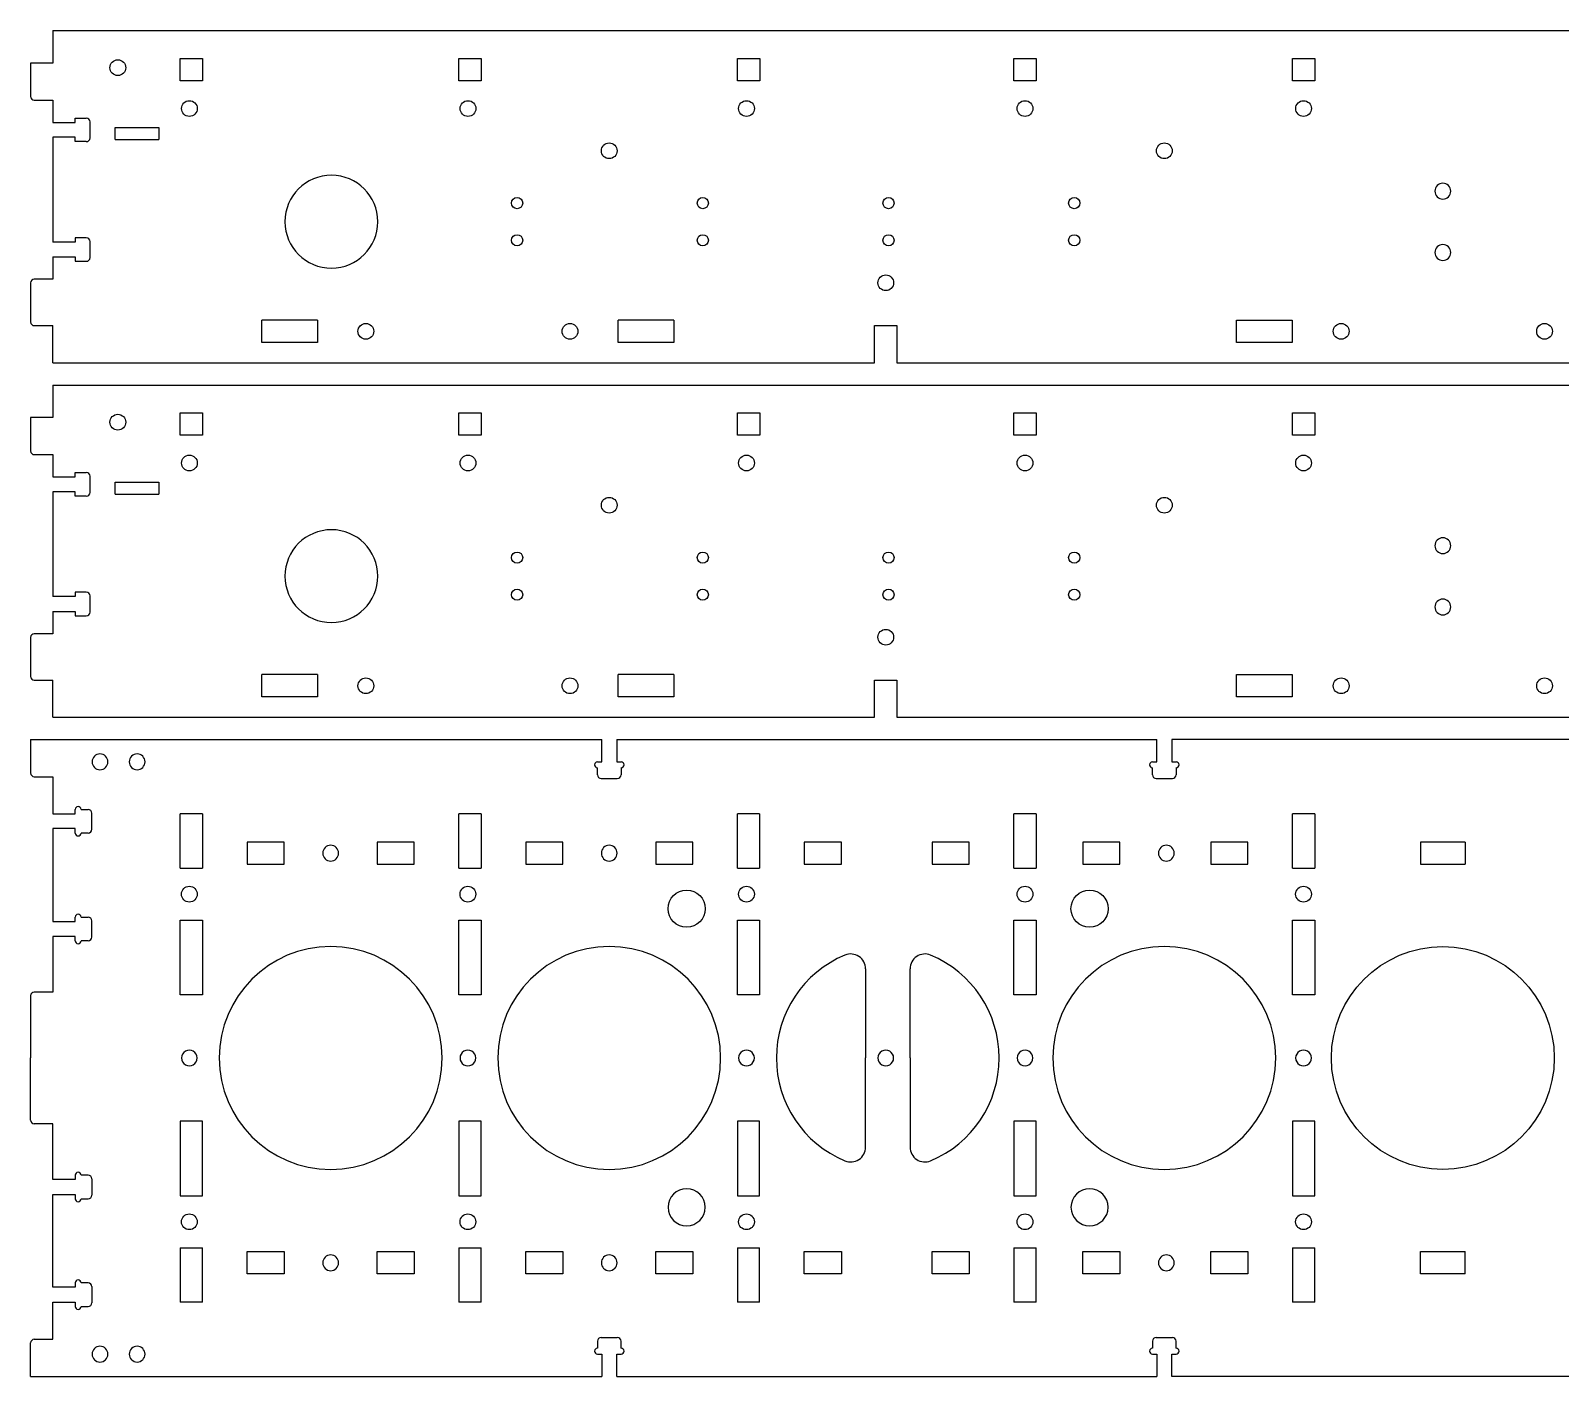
# Model space of a CAD drawing. Header units: millimetres. Extents: x -2205 to -684, y 1225 to 2674.
# Drawn here: x -2205 to -1381, y 1225 to 1950 of the extents above; entities that cross this region are included whole.
import ezdxf

# ---------------------------------------------------------------- set-up
doc = ezdxf.new("R2010")
doc.units = ezdxf.units.MM
doc.layers.get('0').update_dxf_attribs({"color": 253, "lineweight": 70, "true_color": 0x8faf8f})

msp = doc.modelspace()

# ---------------------------------------------------------------- linework, layer by layer
at = {"color": 48, "lineweight": -3, "true_color": 0x483a05}
for p, q in [((-2192.93, 1949.82), (-695.91, 1949.82)), ((-2192.93, 1949.82), (-2192.93, 1932.35)), ((-2204.93, 1932.35), (-2204.93, 1914.35)), ((-2192.93, 1932.35), (-2204.93, 1932.35)), ((-2124.32, 1934.82), (-2112.32, 1934.82)), ((-2124.32, 1922.82), (-2124.32, 1934.82)), ((-2112.32, 1934.82), (-2112.32, 1922.82)), ((-1974.32, 1934.82), (-1962.32, 1934.82)), ((-1974.32, 1922.82), (-1974.32, 1934.82)), ((-1962.32, 1934.82), (-1962.32, 1922.82)), ((-1824.26, 1934.82), (-1812.26, 1934.82)), ((-1824.26, 1922.82), (-1824.26, 1934.82)), ((-1812.26, 1934.82), (-1812.26, 1922.82)), ((-1675.38, 1934.82), (-1663.38, 1934.82)), ((-1675.38, 1922.82), (-1675.38, 1934.82)), ((-1663.38, 1934.82), (-1663.38, 1922.82)), ((-1525.41, 1934.82), (-1513.41, 1934.82)), ((-1525.41, 1922.82), (-1525.41, 1934.82)), ((-1513.41, 1934.82), (-1513.41, 1922.82)), ((-2112.32, 1922.82), (-2124.32, 1922.82)), ((-1962.32, 1922.82), (-1974.32, 1922.82)), ((-1812.26, 1922.82), (-1824.26, 1922.82)), ((-1663.38, 1922.82), (-1675.38, 1922.82)), ((-1513.41, 1922.82), (-1525.41, 1922.82)), ((-2202.93, 1912.35), (-2192.93, 1912.35)), ((-2192.93, 1912.35), (-2192.93, 1900.35)), ((-2192.93, 1900.35), (-2180.93, 1900.35)), ((-2180.93, 1902.7), (-2174.93, 1902.7)), ((-2180.93, 1900.35), (-2180.93, 1902.7)), ((-2172.93, 1892), (-2172.93, 1900.7)), ((-2159.33, 1897.6), (-2135.83, 1897.6)), ((-2159.33, 1891.1), (-2159.33, 1897.6)), ((-2135.83, 1897.6), (-2135.83, 1891.1)), ((-2192.93, 1892.35), (-2192.93, 1835.9)), ((-2180.93, 1892.35), (-2192.93, 1892.35)), ((-2180.93, 1890), (-2180.93, 1892.35)), ((-2174.93, 1890), (-2180.93, 1890)), ((-2159.33, 1891.1), (-2135.83, 1891.1)), ((-2174.93, 1838.25), (-2180.93, 1838.25)), ((-2180.93, 1838.25), (-2180.93, 1835.9)), ((-2180.93, 1835.9), (-2192.93, 1835.9)), ((-2172.93, 1827.55), (-2172.93, 1836.25)), ((-2192.93, 1827.9), (-2192.93, 1815.9)), ((-2192.93, 1827.9), (-2180.93, 1827.9)), ((-2180.93, 1827.9), (-2180.93, 1825.55)), ((-2180.93, 1825.55), (-2174.93, 1825.55)), ((-2204.93, 1813.9), (-2204.93, 1792.9)), ((-2192.93, 1815.9), (-2202.93, 1815.9)), ((-2202.93, 1790.9), (-2192.93, 1790.9)), ((-2192.93, 1770.9), (-2192.93, 1790.9)), ((-2050.37, 1793.86), (-2080.37, 1793.86)), ((-2080.37, 1781.86), (-2080.37, 1793.86)), ((-2050.37, 1793.86), (-2050.37, 1781.86)), ((-1858.47, 1793.86), (-1888.47, 1793.86)), ((-1888.47, 1781.86), (-1888.47, 1793.86)), ((-1858.47, 1793.86), (-1858.47, 1781.86)), ((-1750.42, 1790.9), (-1738.42, 1790.9)), ((-1750.42, 1770.9), (-1750.42, 1790.9)), ((-1738.42, 1790.9), (-1738.42, 1770.9)), ((-1555.55, 1793.86), (-1525.55, 1793.86)), ((-1555.55, 1781.86), (-1555.55, 1793.86)), ((-1525.55, 1793.86), (-1525.55, 1781.86)), ((-2050.37, 1781.86), (-2080.37, 1781.86)), ((-1858.47, 1781.86), (-1888.47, 1781.86)), ((-1525.55, 1781.86), (-1555.55, 1781.86)), ((-2192.93, 1770.9), (-1750.42, 1770.9)), ((-1738.42, 1770.9), (-1150.42, 1770.9)), ((-2192.93, 1758.9), (-695.91, 1758.9)), ((-2192.93, 1758.9), (-2192.93, 1741.43)), ((-2204.93, 1741.43), (-2204.93, 1723.43)), ((-2192.93, 1741.43), (-2204.93, 1741.43)), ((-2124.32, 1743.9), (-2112.32, 1743.9)), ((-2124.32, 1731.9), (-2124.32, 1743.9)), ((-2112.32, 1743.9), (-2112.32, 1731.9)), ((-1974.32, 1743.9), (-1962.32, 1743.9)), ((-1974.32, 1731.9), (-1974.32, 1743.9)), ((-1962.32, 1743.9), (-1962.32, 1731.9)), ((-1824.26, 1743.9), (-1812.26, 1743.9)), ((-1824.26, 1731.9), (-1824.26, 1743.9)), ((-1812.26, 1743.9), (-1812.26, 1731.9)), ((-1675.38, 1743.9), (-1663.38, 1743.9)), ((-1675.38, 1731.9), (-1675.38, 1743.9)), ((-1663.38, 1743.9), (-1663.38, 1731.9)), ((-1525.41, 1743.9), (-1513.41, 1743.9)), ((-1525.41, 1731.9), (-1525.41, 1743.9)), ((-1513.41, 1743.9), (-1513.41, 1731.9)), ((-2112.32, 1731.9), (-2124.32, 1731.9)), ((-1962.32, 1731.9), (-1974.32, 1731.9)), ((-1812.26, 1731.9), (-1824.26, 1731.9)), ((-1663.38, 1731.9), (-1675.38, 1731.9)), ((-1513.41, 1731.9), (-1525.41, 1731.9)), ((-2202.93, 1721.43), (-2192.93, 1721.43)), ((-2192.93, 1721.43), (-2192.93, 1709.43)), ((-2192.93, 1709.43), (-2180.93, 1709.43)), ((-2180.93, 1711.78), (-2174.93, 1711.78)), ((-2180.93, 1709.43), (-2180.93, 1711.78)), ((-2172.93, 1701.08), (-2172.93, 1709.78)), ((-2159.33, 1706.69), (-2135.83, 1706.69)), ((-2159.33, 1700.19), (-2159.33, 1706.69)), ((-2135.83, 1706.69), (-2135.83, 1700.19)), ((-2192.93, 1701.43), (-2192.93, 1644.99)), ((-2180.93, 1701.43), (-2192.93, 1701.43)), ((-2180.93, 1699.08), (-2180.93, 1701.43)), ((-2174.93, 1699.08), (-2180.93, 1699.08)), ((-2159.33, 1700.19), (-2135.83, 1700.19)), ((-2180.93, 1644.99), (-2192.93, 1644.99)), ((-2174.93, 1647.34), (-2180.93, 1647.34)), ((-2180.93, 1647.34), (-2180.93, 1644.99)), ((-2172.93, 1636.64), (-2172.93, 1645.34)), ((-2192.93, 1636.99), (-2192.93, 1624.99)), ((-2192.93, 1636.99), (-2180.93, 1636.99)), ((-2180.93, 1636.99), (-2180.93, 1634.64)), ((-2180.93, 1634.64), (-2174.93, 1634.64)), ((-2204.93, 1622.99), (-2204.93, 1601.99)), ((-2192.93, 1624.99), (-2202.93, 1624.99)), ((-2202.93, 1599.99), (-2192.93, 1599.99)), ((-2192.93, 1579.99), (-2192.93, 1599.99)), ((-2050.37, 1602.95), (-2080.37, 1602.95)), ((-2080.37, 1590.95), (-2080.37, 1602.95)), ((-2050.37, 1602.95), (-2050.37, 1590.95)), ((-1858.47, 1602.95), (-1888.47, 1602.95)), ((-1888.47, 1590.95), (-1888.47, 1602.95)), ((-1858.47, 1602.95), (-1858.47, 1590.95)), ((-1750.42, 1599.99), (-1738.42, 1599.99)), ((-1750.42, 1579.99), (-1750.42, 1599.99)), ((-1738.42, 1599.99), (-1738.42, 1579.99)), ((-1555.55, 1602.95), (-1525.55, 1602.95)), ((-1555.55, 1590.95), (-1555.55, 1602.95)), ((-1525.55, 1602.95), (-1525.55, 1590.95)), ((-2050.37, 1590.95), (-2080.37, 1590.95)), ((-1858.47, 1590.95), (-1888.47, 1590.95)), ((-1525.55, 1590.95), (-1555.55, 1590.95)), ((-2192.93, 1579.99), (-1750.42, 1579.99)), ((-1738.42, 1579.99), (-1150.42, 1579.99)), ((-2204.93, 1567.99), (-1897.32, 1567.99)), ((-2204.93, 1567.99), (-2204.93, 1549.99)), ((-1897.32, 1555.99), (-1897.32, 1567.99)), ((-1889.32, 1567.99), (-1598.43, 1567.99)), ((-1889.32, 1567.99), (-1889.32, 1555.99)), ((-1598.43, 1555.99), (-1598.43, 1567.99)), ((-1298.41, 1567.99), (-1590.43, 1567.99)), ((-1590.43, 1567.99), (-1590.43, 1555.99)), ((-1899.67, 1555.99), (-1897.32, 1555.99)), ((-1899.67, 1548.99), (-1899.67, 1552.79)), ((-1889.32, 1555.99), (-1886.97, 1555.99)), ((-1886.97, 1552.79), (-1886.97, 1548.99)), ((-1600.78, 1555.99), (-1598.43, 1555.99)), ((-1600.78, 1548.99), (-1600.78, 1552.79)), ((-1590.43, 1555.99), (-1588.08, 1555.99)), ((-1588.08, 1552.79), (-1588.08, 1548.99)), ((-2202.93, 1547.99), (-2192.93, 1547.99)), ((-2192.93, 1547.99), (-2192.93, 1527.99)), ((-1897.67, 1546.99), (-1888.97, 1546.99)), ((-1598.78, 1546.99), (-1590.08, 1546.99)), ((-2192.93, 1527.99), (-2180.93, 1527.99)), ((-2180.93, 1527.99), (-2180.93, 1530.34)), ((-2177.73, 1530.34), (-2173.93, 1530.34)), ((-2171.93, 1519.64), (-2171.93, 1528.34)), ((-2112.32, 1528.03), (-2124.32, 1528.03)), ((-2124.32, 1498.75), (-2124.32, 1528.03)), ((-2112.32, 1528.03), (-2112.32, 1498.75)), ((-1974.32, 1498.71), (-1974.32, 1527.99)), ((-1962.32, 1527.99), (-1974.32, 1527.99)), ((-1962.32, 1527.99), (-1962.32, 1498.71)), ((-1812.32, 1527.99), (-1824.32, 1527.99)), ((-1824.32, 1498.71), (-1824.32, 1527.99)), ((-1812.32, 1527.99), (-1812.32, 1498.71)), ((-1663.43, 1527.99), (-1675.43, 1527.99)), ((-1675.43, 1498.71), (-1675.43, 1527.99)), ((-1663.43, 1527.99), (-1663.43, 1498.71)), ((-1525.43, 1498.71), (-1525.43, 1527.99)), ((-1513.43, 1527.99), (-1525.43, 1527.99)), ((-1513.43, 1527.99), (-1513.43, 1498.71)), ((-2180.93, 1519.99), (-2192.93, 1519.99)), ((-2192.93, 1519.99), (-2192.93, 1469.99)), ((-2180.93, 1517.64), (-2180.93, 1519.99)), ((-2173.93, 1517.64), (-2177.73, 1517.64)), ((-2088.32, 1512.79), (-2088.32, 1500.79)), ((-2068.32, 1512.79), (-2088.32, 1512.79)), ((-2068.32, 1500.79), (-2068.32, 1512.79)), ((-2018.32, 1512.79), (-2018.32, 1500.79)), ((-1998.32, 1512.79), (-2018.32, 1512.79)), ((-1998.32, 1500.79), (-1998.32, 1512.79)), ((-1938.32, 1512.79), (-1938.32, 1500.79)), ((-1918.32, 1512.79), (-1938.32, 1512.79)), ((-1918.32, 1500.79), (-1918.32, 1512.79)), ((-1868.32, 1512.79), (-1868.32, 1500.79)), ((-1848.32, 1512.79), (-1868.32, 1512.79)), ((-1848.32, 1500.79), (-1848.32, 1512.79)), ((-1768.32, 1512.79), (-1788.32, 1512.79)), ((-1788.32, 1512.79), (-1788.32, 1500.79)), ((-1768.32, 1500.79), (-1768.32, 1512.79)), ((-1719.43, 1512.79), (-1719.43, 1500.79)), ((-1699.43, 1512.79), (-1719.43, 1512.79)), ((-1699.43, 1500.79), (-1699.43, 1512.79)), ((-1618.32, 1512.79), (-1638.32, 1512.79)), ((-1638.32, 1512.79), (-1638.32, 1500.79)), ((-1618.32, 1500.79), (-1618.32, 1512.79)), ((-1569.43, 1512.79), (-1569.43, 1500.79)), ((-1549.43, 1512.79), (-1569.43, 1512.79)), ((-1549.43, 1500.79), (-1549.43, 1512.79)), ((-1432.41, 1512.79), (-1456.43, 1512.79)), ((-1456.43, 1512.79), (-1456.43, 1500.79)), ((-1432.41, 1512.79), (-1432.41, 1500.79)), ((-2088.32, 1500.79), (-2068.32, 1500.79)), ((-2018.32, 1500.79), (-1998.32, 1500.79)), ((-1938.32, 1500.79), (-1918.32, 1500.79)), ((-1868.32, 1500.79), (-1848.32, 1500.79)), ((-1788.32, 1500.79), (-1768.32, 1500.79)), ((-1719.43, 1500.79), (-1699.43, 1500.79)), ((-1638.32, 1500.79), (-1618.32, 1500.79)), ((-1569.43, 1500.79), (-1549.43, 1500.79)), ((-1456.43, 1500.79), (-1432.41, 1500.79)), ((-2124.32, 1498.75), (-2112.32, 1498.75)), ((-1974.32, 1498.71), (-1962.32, 1498.71)), ((-1824.32, 1498.71), (-1812.32, 1498.71)), ((-1675.43, 1498.71), (-1663.43, 1498.71)), ((-1525.43, 1498.71), (-1513.43, 1498.71)), ((-2192.93, 1469.99), (-2180.93, 1469.99)), ((-2180.93, 1469.99), (-2180.93, 1472.34)), ((-2177.73, 1472.34), (-2173.93, 1472.34)), ((-2171.93, 1461.64), (-2171.93, 1470.34)), ((-2124.32, 1470.75), (-2112.32, 1470.75)), ((-2124.32, 1430.53), (-2124.32, 1470.75)), ((-2112.32, 1470.75), (-2112.32, 1430.53)), ((-1974.32, 1470.71), (-1962.32, 1470.71)), ((-1974.32, 1430.49), (-1974.32, 1470.71)), ((-1962.32, 1470.71), (-1962.32, 1430.49)), ((-1824.32, 1470.71), (-1812.32, 1470.71)), ((-1824.32, 1430.49), (-1824.32, 1470.71)), ((-1812.32, 1470.71), (-1812.32, 1430.49)), ((-1675.43, 1470.71), (-1663.43, 1470.71)), ((-1675.43, 1430.49), (-1675.43, 1470.71)), ((-1663.43, 1470.71), (-1663.43, 1430.49)), ((-1525.43, 1470.71), (-1513.43, 1470.71)), ((-1525.43, 1430.49), (-1525.43, 1470.71)), ((-1513.43, 1470.71), (-1513.43, 1430.49)), ((-2180.93, 1461.99), (-2192.93, 1461.99)), ((-2192.93, 1461.99), (-2192.93, 1431.99)), ((-2180.93, 1459.64), (-2180.93, 1461.99)), ((-2173.93, 1459.64), (-2177.73, 1459.64)), ((-1755.32, 1444.49), (-1755.32, 1396.49)), ((-1731.32, 1396.49), (-1731.32, 1444.49)), ((-2204.93, 1429.99), (-2204.93, 1396.49)), ((-2192.93, 1431.99), (-2202.93, 1431.99)), ((-2112.32, 1430.53), (-2124.32, 1430.53)), ((-1962.32, 1430.49), (-1974.32, 1430.49)), ((-1812.32, 1430.49), (-1824.32, 1430.49)), ((-1663.43, 1430.49), (-1675.43, 1430.49)), ((-1513.43, 1430.49), (-1525.43, 1430.49)), ((-2204.93, 1362.99), (-2204.93, 1396.49)), ((-1755.32, 1348.49), (-1755.32, 1396.49)), ((-1731.32, 1396.49), (-1731.32, 1348.49)), ((-2192.93, 1360.99), (-2202.93, 1360.99)), ((-2192.93, 1330.99), (-2192.93, 1360.99)), ((-2112.32, 1362.45), (-2124.32, 1362.45)), ((-2124.32, 1362.45), (-2124.32, 1322.23)), ((-2112.32, 1322.23), (-2112.32, 1362.45)), ((-1962.32, 1362.49), (-1974.32, 1362.49)), ((-1974.32, 1362.49), (-1974.32, 1322.27)), ((-1962.32, 1322.27), (-1962.32, 1362.49)), ((-1812.32, 1362.49), (-1824.32, 1362.49)), ((-1824.32, 1362.49), (-1824.32, 1322.27)), ((-1812.32, 1322.27), (-1812.32, 1362.49)), ((-1663.43, 1362.49), (-1675.43, 1362.49)), ((-1675.43, 1362.49), (-1675.43, 1322.27)), ((-1663.43, 1322.27), (-1663.43, 1362.49)), ((-1513.43, 1362.49), (-1525.43, 1362.49)), ((-1525.43, 1362.49), (-1525.43, 1322.27)), ((-1513.43, 1322.27), (-1513.43, 1362.49)), ((-2180.93, 1330.99), (-2192.93, 1330.99)), ((-2180.93, 1333.34), (-2180.93, 1330.99)), ((-2173.93, 1333.34), (-2177.73, 1333.34)), ((-2171.93, 1331.34), (-2171.93, 1322.64)), ((-2192.93, 1322.99), (-2180.93, 1322.99)), ((-2192.93, 1272.99), (-2192.93, 1322.99)), ((-2180.93, 1322.99), (-2180.93, 1320.64)), ((-2177.73, 1320.64), (-2173.93, 1320.64)), ((-2124.32, 1322.23), (-2112.32, 1322.23)), ((-1974.32, 1322.27), (-1962.32, 1322.27)), ((-1824.32, 1322.27), (-1812.32, 1322.27)), ((-1675.43, 1322.27), (-1663.43, 1322.27)), ((-1525.43, 1322.27), (-1513.43, 1322.27)), ((-2124.32, 1294.23), (-2112.32, 1294.23)), ((-2124.32, 1294.23), (-2124.32, 1264.95)), ((-2112.32, 1264.95), (-2112.32, 1294.23)), ((-1974.32, 1294.27), (-1974.32, 1264.99)), ((-1974.32, 1294.27), (-1962.32, 1294.27)), ((-1962.32, 1264.99), (-1962.32, 1294.27)), ((-1824.32, 1294.27), (-1812.32, 1294.27)), ((-1824.32, 1294.27), (-1824.32, 1264.99)), ((-1812.32, 1264.99), (-1812.32, 1294.27)), ((-1675.43, 1294.27), (-1663.43, 1294.27)), ((-1675.43, 1294.27), (-1675.43, 1264.99)), ((-1663.43, 1264.99), (-1663.43, 1294.27)), ((-1525.43, 1294.27), (-1525.43, 1264.99)), ((-1525.43, 1294.27), (-1513.43, 1294.27)), ((-1513.43, 1264.99), (-1513.43, 1294.27)), ((-2088.32, 1280.18), (-2088.32, 1292.18)), ((-2088.32, 1292.18), (-2068.32, 1292.18)), ((-2068.32, 1292.18), (-2068.32, 1280.18)), ((-2018.32, 1280.18), (-2018.32, 1292.18)), ((-2018.32, 1292.18), (-1998.32, 1292.18)), ((-1998.32, 1292.18), (-1998.32, 1280.18)), ((-1938.32, 1280.18), (-1938.32, 1292.18)), ((-1938.32, 1292.18), (-1918.32, 1292.18)), ((-1918.32, 1292.18), (-1918.32, 1280.18)), ((-1868.32, 1280.18), (-1868.32, 1292.18)), ((-1868.32, 1292.18), (-1848.32, 1292.18)), ((-1848.32, 1292.18), (-1848.32, 1280.18)), ((-1788.32, 1292.18), (-1768.32, 1292.18)), ((-1788.32, 1280.18), (-1788.32, 1292.18)), ((-1768.32, 1292.18), (-1768.32, 1280.18)), ((-1719.43, 1280.18), (-1719.43, 1292.18)), ((-1719.43, 1292.18), (-1699.43, 1292.18)), ((-1699.43, 1292.18), (-1699.43, 1280.18)), ((-1638.32, 1292.18), (-1618.32, 1292.18)), ((-1638.32, 1280.18), (-1638.32, 1292.18)), ((-1618.32, 1292.18), (-1618.32, 1280.18)), ((-1569.43, 1280.18), (-1569.43, 1292.18)), ((-1569.43, 1292.18), (-1549.43, 1292.18)), ((-1549.43, 1292.18), (-1549.43, 1280.18)), ((-1456.43, 1292.18), (-1432.41, 1292.18)), ((-1456.43, 1280.18), (-1456.43, 1292.18)), ((-1432.41, 1280.18), (-1432.41, 1292.18)), ((-2068.32, 1280.18), (-2088.32, 1280.18)), ((-1998.32, 1280.18), (-2018.32, 1280.18)), ((-1918.32, 1280.18), (-1938.32, 1280.18)), ((-1848.32, 1280.18), (-1868.32, 1280.18)), ((-1768.32, 1280.18), (-1788.32, 1280.18)), ((-1699.43, 1280.18), (-1719.43, 1280.18)), ((-1618.32, 1280.18), (-1638.32, 1280.18)), ((-1549.43, 1280.18), (-1569.43, 1280.18)), ((-1432.41, 1280.18), (-1456.43, 1280.18)), ((-2180.93, 1272.99), (-2192.93, 1272.99)), ((-2180.93, 1275.34), (-2180.93, 1272.99)), ((-2173.93, 1275.34), (-2177.73, 1275.34)), ((-2171.93, 1273.34), (-2171.93, 1264.64)), ((-2192.93, 1264.99), (-2180.93, 1264.99)), ((-2192.93, 1244.99), (-2192.93, 1264.99)), ((-2180.93, 1264.99), (-2180.93, 1262.64)), ((-2177.73, 1262.64), (-2173.93, 1262.64)), ((-2112.32, 1264.95), (-2124.32, 1264.95)), ((-1962.32, 1264.99), (-1974.32, 1264.99)), ((-1812.32, 1264.99), (-1824.32, 1264.99)), ((-1663.43, 1264.99), (-1675.43, 1264.99)), ((-1513.43, 1264.99), (-1525.43, 1264.99)), ((-2202.93, 1244.99), (-2192.93, 1244.99)), ((-1899.67, 1243.99), (-1899.67, 1240.19)), ((-1897.67, 1245.99), (-1888.97, 1245.99)), ((-1886.97, 1240.19), (-1886.97, 1243.99)), ((-1600.78, 1243.99), (-1600.78, 1240.19)), ((-1598.78, 1245.99), (-1590.08, 1245.99)), ((-1588.08, 1240.19), (-1588.08, 1243.99)), ((-2204.93, 1224.99), (-2204.93, 1242.99)), ((-1899.67, 1236.99), (-1897.32, 1236.99)), ((-1897.32, 1236.99), (-1897.32, 1224.99)), ((-1889.32, 1236.99), (-1886.97, 1236.99)), ((-1889.32, 1224.99), (-1889.32, 1236.99)), ((-1600.78, 1236.99), (-1598.43, 1236.99)), ((-1598.43, 1236.99), (-1598.43, 1224.99)), ((-1590.43, 1224.99), (-1590.43, 1236.99)), ((-1590.43, 1236.99), (-1588.08, 1236.99)), ((-2204.93, 1224.99), (-1897.32, 1224.99)), ((-1889.32, 1224.99), (-1598.43, 1224.99)), ((-1298.41, 1224.99), (-1590.43, 1224.99))]:
    msp.add_line(p, q, dxfattribs=at)
for centre, radius in [((-2157.93, 1929.82), 4.25), ((-2119.41, 1907.82), 4.25), ((-1969.41, 1907.82), 4.25), ((-1819.41, 1907.82), 4.25), ((-1669.41, 1907.82), 4.25), ((-1519.41, 1907.82), 4.25), ((-1893.32, 1885.1), 4.25), ((-1594.43, 1885.1), 4.25), ((-1942.93, 1856.9), 3), ((-1842.93, 1856.9), 3), ((-1742.93, 1856.9), 3), ((-1642.93, 1856.9), 3), ((-1942.93, 1836.9), 3), ((-1842.93, 1836.9), 3), ((-1742.93, 1836.9), 3), ((-1642.93, 1836.9), 3), ((-1744.42, 1814), 4.25), ((-2024.37, 1787.86), 4.25), ((-1914.47, 1787.86), 4.25), ((-1499.19, 1787.86), 4.25), ((-1389.64, 1787.86), 4.25), ((-2157.93, 1738.9), 4.25), ((-2119.41, 1716.9), 4.25), ((-1969.41, 1716.9), 4.25), ((-1819.41, 1716.9), 4.25), ((-1669.41, 1716.9), 4.25), ((-1519.41, 1716.9), 4.25), ((-1893.32, 1694.19), 4.25), ((-1594.43, 1694.19), 4.25), ((-1942.93, 1665.99), 3), ((-1842.93, 1665.99), 3), ((-1742.93, 1665.99), 3), ((-1642.93, 1665.99), 3), ((-1942.93, 1645.99), 3), ((-1842.93, 1645.99), 3), ((-1742.93, 1645.99), 3), ((-1642.93, 1645.99), 3), ((-1744.42, 1623.09), 4.25), ((-2024.37, 1596.95), 4.25), ((-1914.47, 1596.95), 4.25), ((-1499.19, 1596.95), 4.25), ((-1389.64, 1596.95), 4.25), ((-2119.43, 1484.71), 4.25), ((-1969.43, 1484.71), 4.25), ((-1851.66, 1476.89), 10), ((-1819.43, 1484.71), 4.25), ((-1669.43, 1484.71), 4.25), ((-1634.66, 1476.89), 10), ((-1519.43, 1484.71), 4.25), ((-1444.42, 1396.49), 60), ((-2119.43, 1308.27), 4.25), ((-1969.43, 1308.27), 4.25), ((-1819.43, 1308.27), 4.25), ((-1669.43, 1308.27), 4.25), ((-1519.43, 1308.27), 4.25)]:
    msp.add_circle(centre, radius, dxfattribs=at)
at = {"color": 48, "lineweight": -3, "true_color": 0x483a05, "extrusion": (-3.42537e-15, -1.66533e-16, -1)}
for centre, radius in [((2042.93, 1846.9), 25), ((1444.42, 1863.32), 4.25), ((1444.42, 1830.32), 4.25), ((2042.93, 1655.99), 25), ((1444.42, 1672.4), 4.25), ((1444.42, 1639.4), 4.25)]:
    msp.add_circle(centre, radius, dxfattribs=at)
at = {"color": 48, "lineweight": -3, "true_color": 0x483a05, "extrusion": (7.22554e-15, -1.66533e-16, -1)}
for centre in [(2167.57, 1555.99), (2147.57, 1555.99), (2167.57, 1236.99), (2147.57, 1236.99)]:
    msp.add_circle(centre, 4.25, dxfattribs=at)
at = {"color": 48, "lineweight": -3, "true_color": 0x483a05, "extrusion": (-5.62262e-15, -1.66533e-16, -1)}
for centre in [(2043.32, 1506.79), (1893.32, 1506.79), (1593.32, 1506.79), (2043.32, 1286.18), (1893.32, 1286.18), (1593.32, 1286.18)]:
    msp.add_circle(centre, 4.25, dxfattribs=at)
at = {"color": 48, "lineweight": -3, "true_color": 0x483a05, "extrusion": (1.76597e-15, -1.66533e-16, -1)}
msp.add_circle((1851.66, 1316.08), 10, dxfattribs=at)
at = {"color": 48, "lineweight": -3, "true_color": 0x483a05, "extrusion": (1.78972e-15, -1.66533e-16, -1)}
msp.add_circle((1634.66, 1316.08), 10, dxfattribs=at)
at = {"color": 48, "lineweight": -3, "true_color": 0x483a05}
for centre, radius, start, end in [((-2202.93, 1914.35), 2, 180, 270), ((-2174.93, 1900.7), 2, 360, 90), ((-2174.93, 1892), 2, 270, 0), ((-2174.93, 1836.25), 2, 360, 90), ((-2174.93, 1827.55), 2, 270, 0), ((-2202.93, 1813.9), 2, 90, 180), ((-2202.93, 1792.9), 2, 180, 270), ((-2202.93, 1723.43), 2, 180, 270), ((-2174.93, 1709.78), 2, 360, 90), ((-2174.93, 1701.08), 2, 270, 0), ((-2174.93, 1645.34), 2, 360, 90), ((-2174.93, 1636.64), 2, 270, 0), ((-2202.93, 1622.99), 2, 90, 180), ((-2202.93, 1601.99), 2, 180, 270), ((-2202.93, 1549.99), 2, 180, 270), ((-1899.67, 1554.39), 1.6, 90, 270), ((-1897.67, 1548.99), 2, 180, 270), ((-1888.97, 1548.99), 2, 270, 0), ((-1886.97, 1554.39), 1.6, 270, 90), ((-1600.78, 1554.39), 1.6, 90, 270), ((-1598.78, 1548.99), 2, 180, 270), ((-1590.08, 1548.99), 2, 270, 0), ((-1588.08, 1554.39), 1.6, 270, 90), ((-2179.33, 1530.34), 1.6, 360, 180), ((-2173.93, 1528.34), 2, 0, 90), ((-2179.33, 1517.64), 1.6, 180, 0), ((-2173.93, 1519.64), 2, 270, 0), ((-2179.33, 1472.34), 1.6, 0, 180), ((-2173.93, 1470.34), 2, 0, 90), ((-2179.33, 1459.64), 1.6, 180, 0), ((-2173.93, 1461.64), 2, 270, 0), ((-2043.32, 1396.49), 60, 360, 180), ((-1893.32, 1396.49), 60, 360, 180), ((-1743.32, 1396.49), 60, 112.61987, 180), ((-1763.32, 1444.49), 8, 0, 112.61987), ((-1723.32, 1444.49), 8, 67.38014, 180), ((-1743.32, 1396.49), 60, 360, 67.38014), ((-1594.43, 1396.49), 60, 360, 180), ((-2202.93, 1429.99), 2, 90, 180), ((-2119.43, 1396.49), 4.25, 359.99999, 180.00001), ((-1969.43, 1396.49), 4.25, 359.99999, 180.00001), ((-1819.43, 1396.49), 4.25, 359.99998, 180.00001), ((-1744.43, 1396.49), 4.25, 359.99998, 180.00001), ((-1669.43, 1396.49), 4.25, 359.99998, 180.00001), ((-1519.43, 1396.49), 4.25, 359.99997, 180.00002), ((-2119.43, 1396.49), 4.25, 179.99999, 0), ((-2043.32, 1396.49), 60, 180, 0), ((-1969.43, 1396.49), 4.25, 179.99999, 0), ((-1893.32, 1396.49), 60, 180, 0), ((-1819.43, 1396.49), 4.25, 179.99999, 0.00001), ((-1743.32, 1396.49), 60, 180, 247.38014), ((-1744.43, 1396.49), 4.25, 179.99999, 0), ((-1743.32, 1396.49), 60, 292.61986, 0), ((-1669.43, 1396.49), 4.25, 179.99999, 0.00001), ((-1594.43, 1396.49), 60, 180, 0), ((-1519.43, 1396.49), 4.25, 179.99998, 0.00001), ((-2202.93, 1362.99), 2, 180, 270), ((-1763.32, 1348.49), 8, 247.38014, 0), ((-1723.32, 1348.49), 8, 180, 292.61986), ((-2179.33, 1333.34), 1.6, 360, 180), ((-2173.93, 1331.34), 2, 360, 90), ((-2179.33, 1320.64), 1.6, 180, 360), ((-2173.93, 1322.64), 2, 270, 360), ((-2179.33, 1275.34), 1.6, 360, 180), ((-2173.93, 1273.34), 2, 0, 90), ((-2179.33, 1262.64), 1.6, 180, 0), ((-2173.93, 1264.64), 2, 270, 0), ((-2202.93, 1242.99), 2, 90, 180), ((-1897.67, 1243.99), 2, 90, 180), ((-1888.97, 1243.99), 2, 360, 90), ((-1598.78, 1243.99), 2, 90, 180), ((-1590.08, 1243.99), 2, 0, 90), ((-1899.67, 1238.59), 1.6, 90, 270), ((-1886.97, 1238.59), 1.6, 270, 90), ((-1600.78, 1238.59), 1.6, 90, 270), ((-1588.08, 1238.59), 1.6, 270, 90)]:
    msp.add_arc(centre, radius, start, end, dxfattribs=at)

doc.saveas('drawing.dxf')
